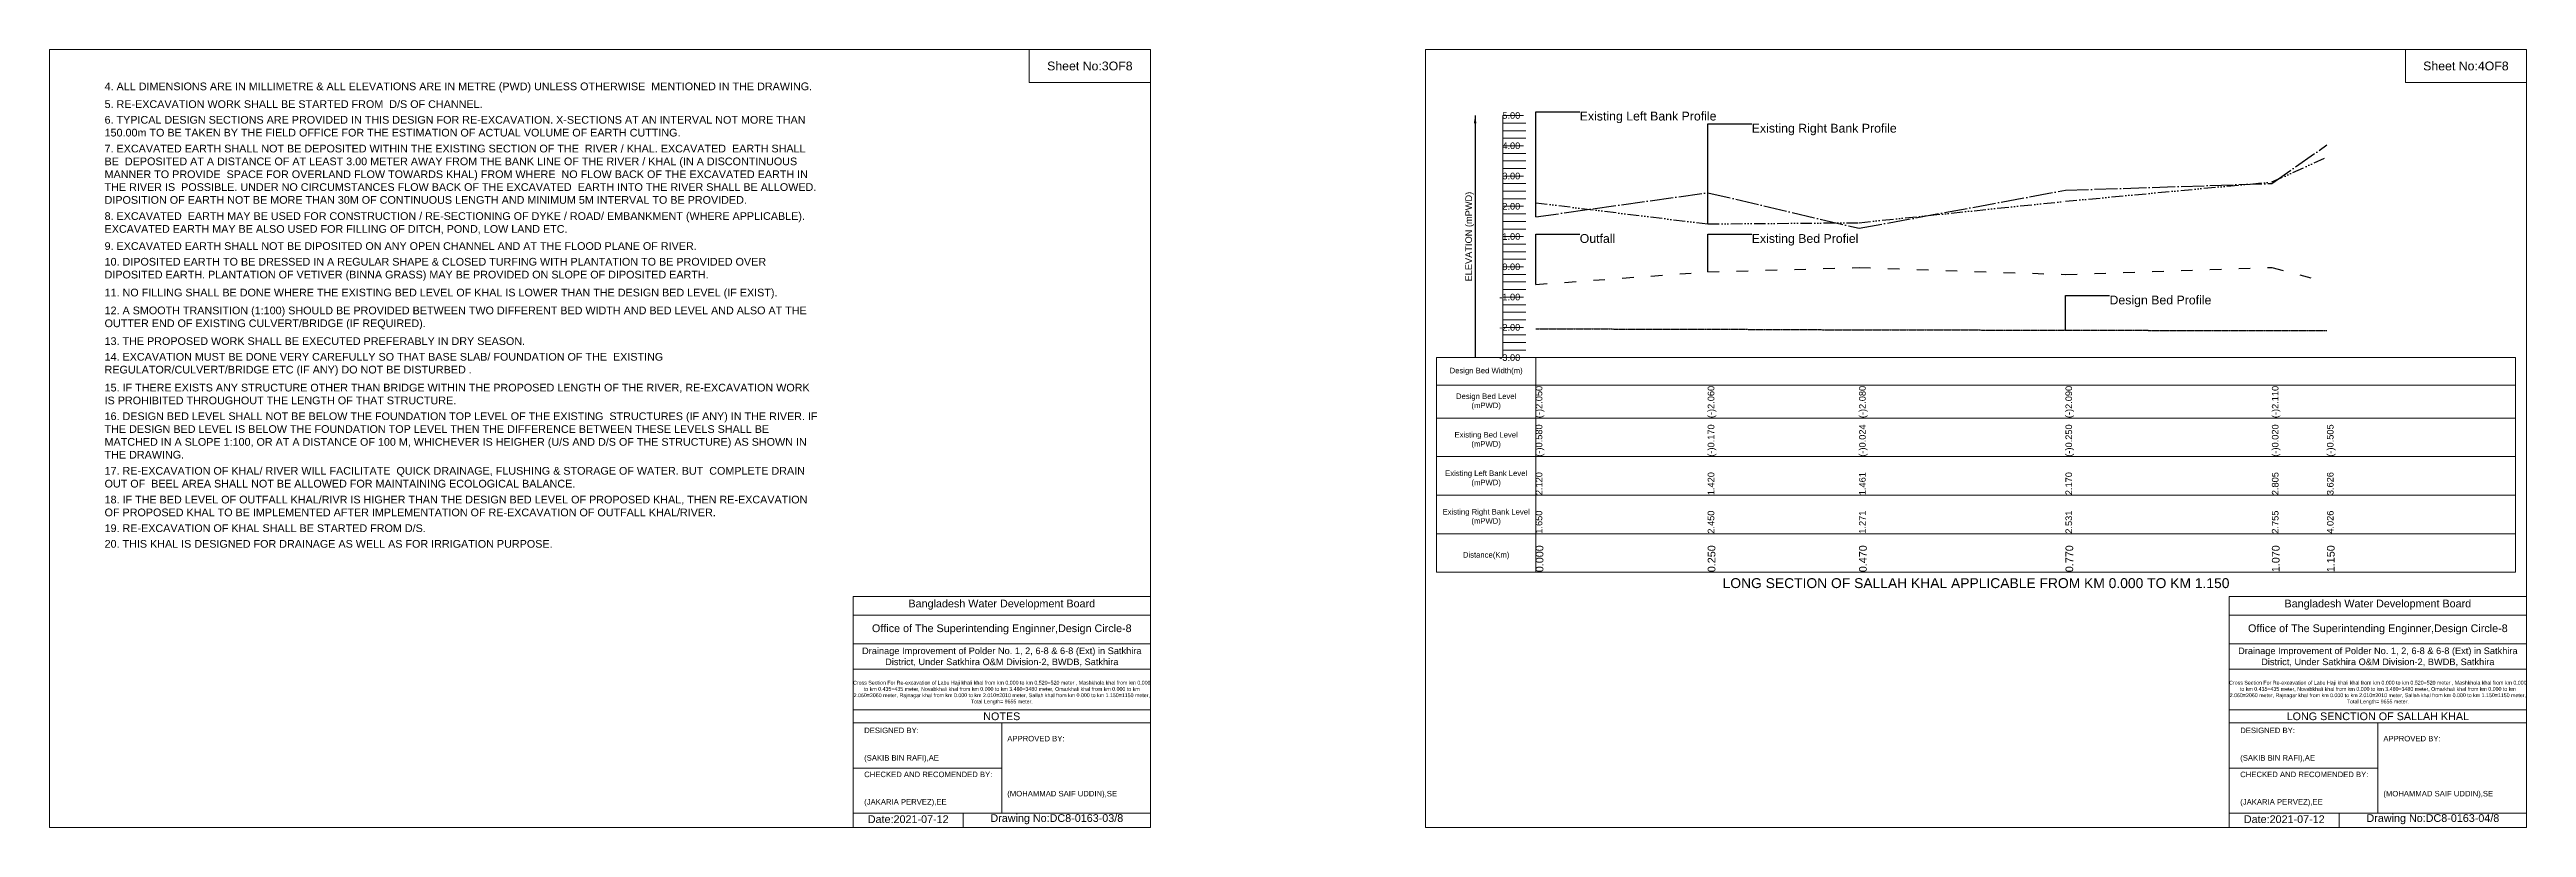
# Model space of a CAD drawing. Header units: inches. Extents: x 91000 to 648000, y -5656 to 141.
# Drawn here: x 590000 to 608000, y -5656 to 0 of the extents above; entities that cross this region are included whole.
import ezdxf

# ---------------------------------------------------------------- set-up
doc = ezdxf.new("R2010")
doc.units = ezdxf.units.IN
doc.header["$LTSCALE"] = 7
doc.header["$MEASUREMENT"] = 0
for name, pattern in [('ACAD_ISO03W100', [30, 12, -18]), ('ACAD_ISO04W100', [30, 24, -3, 0, -3]), ('ACAD_ISO14W100', [24, 12, -3, 0, -3, 0, -3, 0, -3]), ('CENTER', [2, 1.25, -0.25, 0.25, -0.25])]:
    doc.linetypes.add(name, pattern=pattern)
for name, color, linetype, lineweight in [('Cross Section Labels', 7, 'Continuous', 9), ('Design Bed Level Long Section', 7, 'CENTER', 25), ('Existing Bed Level for Long Section', 7, 'ACAD_ISO03W100', 25), ('Existing Left Bank of Long section', 7, 'ACAD_ISO04W100', 25), ('Existing Right Bank of Long Section', 7, 'ACAD_ISO14W100', 25), ('Long Section Border', 7, 'Continuous', 9), ('Long Section Labels', 7, 'Continuous', 9), ('Vscale for Long Section', 7, 'Continuous', 9)]:
    doc.layers.add(name, color=color, linetype=linetype, lineweight=lineweight)
doc.styles.get("Standard").update_dxf_attribs({"font": 'arial.ttf'})
doc.dimstyles.get("Standard").update_dxf_attribs({"dimtxt": 0.18, "dimasz": 0.18, "dimexe": 0.18, "dimexo": 0.0625, "dimgap": 0.09, "dimtad": 0, "dimtih": 1, "dimtoh": 1, "dimdec": 4, "dimzin": 0, "dimdsep": 46, "dimtxsty": 'Standard', "dimcen": 0.09, "dimadec": 0, "dimazin": 0, "dimtfac": 1, "dimtdec": 4, "dimtofl": 0, "dimtmove": 0, "dimatfit": 3, "dimfxl": 1, "dimtolj": 1, "dimtzin": 0, "dimarcsym": 0})

msp = doc.modelspace()

# ---------------------------------------------------------------- linework, layer by layer
at = {"layer": 'Cross Section Labels'}
for points in [[(590000, 0), (598000, 0), (598000, -5656), (590000, -5656)], [(597120, 0), (598000, 0), (598000, -240), (597120, -240)], [(600000, 0), (608000, 0), (608000, -5656), (600000, -5656)], [(607120, 0), (608000, 0), (608000, -240), (607120, -240)]]:
    msp.add_lwpolyline(points, close=True, dxfattribs=at)
for points in [[(595840, -5656), (595840, -3976), (598000, -3976)], [(595840, -4112), (598000, -4112)], [(605840, -5656), (605840, -3976), (608000, -3976)], [(605840, -4112), (608000, -4112)], [(595840, -4320), (598000, -4320)], [(605840, -4320), (608000, -4320)], [(595840, -4504), (598000, -4504)], [(605840, -4504), (608000, -4504)], [(595840, -4800), (598000, -4800)], [(605840, -4800), (608000, -4800)], [(595840, -4896), (598000, -4896)], [(596920, -4896), (596920, -5552)], [(605840, -4896), (608000, -4896)], [(606920, -4896), (606920, -5552)], [(595840, -5224), (596920, -5224)], [(605840, -5224), (606920, -5224)], [(595840, -5552), (598000, -5552)], [(596640, -5552), (596640, -5656)], [(605840, -5552), (608000, -5552)], [(606640, -5552), (606640, -5656)]]:
    msp.add_lwpolyline(points, dxfattribs=at)
at = {"layer": 'Design Bed Level Long Section'}
msp.add_lwpolyline([(600800, -2031), (602050, -2033), (603150, -2038), (604650, -2040), (606150, -2044), (606550, -2044)], dxfattribs=at)
at = {"layer": 'Existing Bed Level for Long Section'}
msp.add_lwpolyline([(600800, -1708), (602050, -1617), (603150, -1585), (604650, -1635), (606150, -1584), (606550, -1691)], dxfattribs=at)
at = {"layer": 'Existing Left Bank of Long section'}
msp.add_lwpolyline([(600800, -1217), (602050, -1041), (603150, -1300), (604650, -1023), (606150, -974), (606550, -694)], dxfattribs=at)
at = {"layer": 'Existing Right Bank of Long Section'}
msp.add_lwpolyline([(600800, -1114), (602050, -1268), (603150, -1259), (604650, -1103), (606150, -963), (606550, -782)], dxfattribs=at)
at = {"layer": 'Long Section Border'}
msp.add_lwpolyline([(600080, -2240), (607920, -2240), (607920, -3800), (600080, -3800)], close=True, dxfattribs=at)
for points in [[(600800, -2240), (600800, -3800)], [(600080, -2440), (607920, -2440)], [(600080, -2680), (607920, -2680)], [(600080, -2960), (607920, -2960)], [(600080, -3240), (607920, -3240)], [(600080, -3520), (607920, -3520)]]:
    msp.add_lwpolyline(points, dxfattribs=at)
at = {"layer": 'Vscale for Long Section'}
for points in [[(600560, -2240), (600560, -2020), (600560, -1800), (600560, -1580), (600560, -1360), (600560, -1140), (600560, -920), (600560, -700), (600560, -480)], [(600560, -480), (600712, -480)], [(600560, -535), (600728, -535)], [(600560, -590), (600728, -590)], [(600560, -645), (600728, -645)], [(600560, -700), (600712, -700)], [(600560, -755), (600728, -755)], [(600560, -810), (600728, -810)], [(600560, -865), (600728, -865)], [(600560, -920), (600712, -920)], [(600560, -975), (600728, -975)], [(600560, -1030), (600728, -1030)], [(600560, -1085), (600728, -1085)], [(600560, -1140), (600712, -1140)], [(600560, -1195), (600728, -1195)], [(600560, -1250), (600728, -1250)], [(600560, -1305), (600728, -1305)], [(600560, -1360), (600712, -1360)], [(600560, -1415), (600728, -1415)], [(600560, -1470), (600728, -1470)], [(600560, -1525), (600728, -1525)], [(600560, -1580), (600712, -1580)], [(600560, -1635), (600728, -1635)], [(600560, -1690), (600728, -1690)], [(600560, -1745), (600728, -1745)], [(600560, -1800), (600712, -1800)], [(600560, -1855), (600728, -1855)], [(600560, -1910), (600728, -1910)], [(600560, -1965), (600728, -1965)], [(600560, -2020), (600712, -2020)], [(600560, -2075), (600728, -2075)], [(600560, -2130), (600728, -2130)], [(600560, -2185), (600728, -2185)], [(600560, -2240), (600712, -2240)]]:
    msp.add_lwpolyline(points, dxfattribs=at)

# ---------------------------------------------------------------- texts
at = {"layer": 'Cross Section Labels', "attachment_point": 5}
for s, insert, char_height in [('Sheet No:3OF8', (597560, -120), 64), ('Sheet No:4OF8', (607560, -120), 64), ('Bangladesh Water Development Board', (596920, -4036), 56), ('Bangladesh Water Development Board', (606920, -4036), 56), ('Office of The Superintending Enginner,Design Circle-8', (596920, -4216), 56), ('Office of The Superintending Enginner,Design Circle-8', (606920, -4216), 56)]:
    msp.add_mtext(s, dxfattribs=dict(at, insert=insert, char_height=char_height))
at = {"layer": 'Cross Section Labels'}
for s, insert, char_height, width, attachment_point in [('4. ALL DIMENSIONS ARE IN MILLIMETRE & ALL ELEVATIONS ARE IN METRE (PWD) UNLESS OTHERWISE  MENTIONED IN THE DRAWING.', (590400, -240), 56, 5200, 1), ('5. RE-EXCAVATION WORK SHALL BE STARTED FROM  D/S OF CHANNEL.', (590400, -369), 56, 5200, 1), ('6. TYPICAL DESIGN SECTIONS ARE PROVIDED IN THIS DESIGN FOR RE-EXCAVATION. X-SECTIONS AT AN INTERVAL NOT MORE THAN 150.00m TO BE TAKEN BY THE FIELD OFFICE FOR THE ESTIMATION OF ACTUAL VOLUME OF EARTH CUTTING.', (590400, -483), 56, 5200, 1), ('7. EXCAVATED EARTH SHALL NOT BE DEPOSITED WITHIN THE EXISTING SECTION OF THE  RIVER / KHAL. EXCAVATED  EARTH SHALL BE  DEPOSITED AT A DISTANCE OF AT LEAST 3.00 METER AWAY FROM THE BANK LINE OF THE RIVER / KHAL (IN A DISCONTINUOUS  MANNER TO PROVIDE  SPACE FOR OVERLAND FLOW TOWARDS KHAL) FROM WHERE  NO FLOW BACK OF THE EXCAVATED EARTH IN THE RIVER IS  POSSIBLE. UNDER NO CIRCUMSTANCES FLOW BACK OF THE EXCAVATED  EARTH INTO THE RIVER SHALL BE ALLOWED. DIPOSITION OF EARTH NOT BE MORE THAN 30M OF CONTINUOUS LENGTH AND MINIMUM 5M INTERVAL TO BE PROVIDED.', (590400, -692), 56, 5200, 1), ('8. EXCAVATED  EARTH MAY BE USED FOR CONSTRUCTION / RE-SECTIONING OF DYKE / ROAD/ EMBANKMENT (WHERE APPLICABLE). EXCAVATED EARTH MAY BE ALSO USED FOR FILLING OF DITCH, POND, LOW LAND ETC.', (590400, -1183), 56, 5200, 1), ('9. EXCAVATED EARTH SHALL NOT BE DIPOSITED ON ANY OPEN CHANNEL AND AT THE FLOOD PLANE OF RIVER.', (590400, -1401), 56, 5200, 1), ('10. DIPOSITED EARTH TO BE DRESSED IN A REGULAR SHAPE & CLOSED TURFING WITH PLANTATION TO BE PROVIDED OVER DIPOSITED EARTH. PLANTATION OF VETIVER (BINNA GRASS) MAY BE PROVIDED ON SLOPE OF DIPOSITED EARTH.^J', (590400, -1515), 56, 5200, 1), ('11. NO FILLING SHALL BE DONE WHERE THE EXISTING BED LEVEL OF KHAL IS LOWER THAN THE DESIGN BED LEVEL (IF EXIST).', (590400, -1739), 56, 5200, 1), ('12. A SMOOTH TRANSITION (1:100) SHOULD BE PROVIDED BETWEEN TWO DIFFERENT BED WIDTH AND BED LEVEL AND ALSO AT THE OUTTER END OF EXISTING CULVERT/BRIDGE (IF REQUIRED).', (590400, -1869), 56, 5200, 1), ('13. THE PROPOSED WORK SHALL BE EXECUTED PREFERABLY IN DRY SEASON.', (590400, -2092), 56, 5200, 1), ('14. EXCAVATION MUST BE DONE VERY CAREFULLY SO THAT BASE SLAB/ FOUNDATION OF THE  EXISTING REGULATOR/CULVERT/BRIDGE ETC (IF ANY) DO NOT BE DISTURBED .^J', (590400, -2206), 56, 5200, 1), ('15. IF THERE EXISTS ANY STRUCTURE OTHER THAN BRIDGE WITHIN THE PROPOSED LENGTH OF THE RIVER, RE-EXCAVATION WORK IS PROHIBITED THROUGHOUT THE LENGTH OF THAT STRUCTURE.', (590400, -2430), 56, 5200, 1), ('16. DESIGN BED LEVEL SHALL NOT BE BELOW THE FOUNDATION TOP LEVEL OF THE EXISTING  STRUCTURES (IF ANY) IN THE RIVER. IF THE DESIGN BED LEVEL IS BELOW THE FOUNDATION TOP LEVEL THEN THE DIFFERENCE BETWEEN THESE LEVELS SHALL BE MATCHED IN A SLOPE 1:100, OR AT A DISTANCE OF 100 M, WHICHEVER IS HEIGHER (U/S AND D/S OF THE STRUCTURE) AS SHOWN IN THE DRAWING.', (590400, -2638), 56, 5200, 1), ('17. RE-EXCAVATION OF KHAL/ RIVER WILL FACILITATE  QUICK DRAINAGE, FLUSHING & STORAGE OF WATER. BUT  COMPLETE DRAIN OUT OF  BEEL AREA SHALL NOT BE ALLOWED FOR MAINTAINING ECOLOGICAL BALANCE.', (590400, -3035), 56, 5200, 1), ('18. IF THE BED LEVEL OF OUTFALL KHAL/RIVR IS HIGHER THAN THE DESIGN BED LEVEL OF PROPOSED KHAL, THEN RE-EXCAVATION OF PROPOSED KHAL TO BE IMPLEMENTED AFTER IMPLEMENTATION OF RE-EXCAVATION OF OUTFALL KHAL/RIVER.', (590400, -3244), 56, 5200, 1), ('20. THIS KHAL IS DESIGNED FOR DRAINAGE AS WELL AS FOR IRRIGATION PURPOSE.^J', (590400, -3566), 56, 5200, 1), ('19. RE-EXCAVATION OF KHAL SHALL BE STARTED FROM D/S.', (590400, -3452), 56, 5200, 1), ('Drainage Improvement of Polder No. 1, 2, 6-8 & 6-8 (Ext) in Satkhira District, Under Satkhira O&M Division-2, BWDB, Satkhira', (596920, -4416), 48, 2240, 5), ('Drainage Improvement of Polder No. 1, 2, 6-8 & 6-8 (Ext) in Satkhira District, Under Satkhira O&M Division-2, BWDB, Satkhira', (606920, -4416), 48, 2240, 5), ('Cross Section For Re-excavation of Labu Haji khali khal from km 0.000 to km 0.520=520 meter , Mashkhola khal from km 0.000 to km 0.435=435 meter, Novabkhali khal from km 0.000 to km 3.480=3480 meter, Omarkhali khal from km 0.000 to km 2.060=2060 meter, Rajnagar khal from km 0.000 to km 2.010=2010 meter, Sallah khal from km 0.000 to km 1.150=1150 meter, Total Length= 9655 meter. ', (596920, -4676), 27.415, 2160, 5), ('Cross Section For Re-excavation of Labu Haji khali khal from km 0.000 to km 0.520=520 meter , Mashkhola khal from km 0.000 to km 0.435=435 meter, Novabkhali khal from km 0.000 to km 3.480=3480 meter, Omarkhali khal from km 0.000 to km 2.060=2060 meter, Rajnagar khal from km 0.000 to km 2.010=2010 meter, Sallah khal from km 0.000 to km 1.150=1150 meter, Total Length= 9655 meter. ', (606920, -4676), 27.415, 2160, 5), ('NOTES', (596920, -4848), 56, 2240, 5), ('LONG SENCTION OF SALLAH KHAL', (606920, -4848), 56, 2240, 5), ('DESIGNED BY:^J^J^J(SAKIB BIN RAFI),AE', (595920, -5056), 40, 1120, 4), ('APPROVED BY:^J^J^J^J^J^J(MOHAMMAD SAIF UDDIN),SE', (596960, -5216), 40, 1120, 4), ('DESIGNED BY:^J^J^J(SAKIB BIN RAFI),AE', (605920, -5056), 40, 1120, 4), ('APPROVED BY:^J^J^J^J^J^J(MOHAMMAD SAIF UDDIN),SE', (606960, -5216), 40, 1120, 4), ('CHECKED AND RECOMENDED BY:^J^J^J(JAKARIA PERVEZ),EE', (595920, -5376), 40, 1120, 4), ('CHECKED AND RECOMENDED BY:^J^J^J(JAKARIA PERVEZ),EE', (605920, -5376), 40, 1120, 4), ('Date:2021-07-12', (596240, -5596), 56, 1120, 5), ('Drawing No:DC8-0163-03/8', (597320, -5596), 56, 1760, 5), ('Date:2021-07-12', (606240, -5596), 56, 1120, 5), ('Drawing No:DC8-0163-04/8', (607320, -5596), 56, 1760, 5)]:
    msp.add_mtext(s, dxfattribs=dict(at, insert=insert, char_height=char_height, width=width, attachment_point=attachment_point))
at = {"layer": 'Long Section Border', "attachment_point": 5}
for s, insert, char_height in [('Design Bed Width(m)', (600440, -2340), 40), ('Design Bed Level^J(mPWD)', (600440, -2560), 40), ('Existing Bed Level^J(mPWD)', (600440, -2840), 40), ('Existing Left Bank Level^J(mPWD)', (600440, -3120), 40), ('Existing Right Bank Level^J(mPWD)', (600440, -3400), 40), ('Distance(Km)', (600440, -3680), 40), ('LONG SECTION OF SALLAH KHAL APPLICABLE FROM KM 0.000 TO KM 1.150', (604000, -3880), 72)]:
    msp.add_mtext(s, dxfattribs=dict(at, insert=insert, char_height=char_height))
at = {"layer": 'Long Section Labels', "char_height": 64, "attachment_point": 1}
for s, insert in [('Existing Left Bank Profile', (601120, -452)), ('Existing Right Bank Profile', (602370, -540)), ('Outfall', (601120, -1342)), ('Existing Bed Profiel', (602370, -1342)), ('Design Bed Profile', (604970, -1789))]:
    msp.add_mtext(s, dxfattribs=dict(at, insert=insert))
at = {"layer": 'Vscale for Long Section', "char_height": 48, "attachment_point": 6}
for s, insert in [('5.00', (600688, -480)), ('4.00', (600688, -700)), ('3.00', (600688, -920)), ('2.00', (600688, -1140)), ('1.00', (600688, -1360)), ('0.00', (600688, -1580)), ('-1.00', (600688, -1800)), ('-2.00', (600688, -2020)), ('-3.00', (600688, -2240))]:
    msp.add_mtext(s, dxfattribs=dict(at, insert=insert))
at = {"layer": 'Vscale for Long Section', "rotation": 90}
for s, insert, char_height, attachment_point in [('ELEVATION (mPWD)', (600320, -1360), 48, 5), ('(-)2.050', (600800, -2680), 48, 1), ('(-)2.060', (602050, -2680), 48, 1), ('(-)2.080', (603150, -2680), 48, 1), ('(-)2.090', (604650, -2680), 48, 1), ('(-)2.110', (606150, -2680), 48, 1), ('(-)2.110', (606150, -2680), 48, 1), ('(-)0.580', (600800, -2960), 48, 1), ('(-)0.170', (602050, -2960), 48, 1), ('(-)0.024', (603150, -2960), 48, 1), ('(-)0.250', (604650, -2960), 48, 1), ('(-)0.020', (606150, -2960), 48, 1), ('(-)0.505', (606550, -2960), 48, 1), ('2.120', (600800, -3240), 48, 1), ('1.420', (602050, -3240), 48, 1), ('1.461', (603150, -3240), 48, 1), ('2.170', (604650, -3240), 48, 1), ('2.805', (606150, -3240), 48, 1), ('3.626', (606550, -3240), 48, 1), ('1.650', (600800, -3520), 48, 1), ('2.450', (602050, -3520), 48, 1), ('1.271', (603150, -3520), 48, 1), ('2.531', (604650, -3520), 48, 1), ('2.755', (606150, -3520), 48, 1), ('4.026', (606550, -3520), 48, 1), ('0.000', (600800, -3800), 56, 1), ('0.250', (602050, -3800), 56, 1), ('0.470', (603150, -3800), 56, 1), ('0.770', (604650, -3800), 56, 1), ('1.070', (606150, -3800), 56, 1), ('1.150', (606550, -3800), 56, 1)]:
    msp.add_mtext(s, dxfattribs=dict(at, insert=insert, char_height=char_height, attachment_point=attachment_point))

# ---------------------------------------------------------------- leaders
at = {"layer": 'Long Section Labels', "annotation_type": 0, "has_hookline": 1, "hookline_direction": 0}
for points, text_width in [([(600800, -1217), (600800, -452), (601120, -452)], 983), ([(602050, -1268), (602050, -540), (602370, -540)], 1043), ([(600800, -1708), (600800, -1342), (601120, -1342)], 248), ([(602050, -1617), (602050, -1342), (602370, -1342)], 762), ([(604650, -2040), (604650, -1789), (604970, -1789)], 730)]:
    msp.add_leader(points, dimstyle='Standard', override={"dimasz": 28.8}, dxfattribs=dict(at, text_width=text_width))
at = {"layer": 'Vscale for Long Section'}
msp.add_leader([(600360, -480), (600360, -2240)], dimstyle='Standard', override={"dimasz": 57.6}, dxfattribs=at)

doc.saveas('drawing.dxf')
